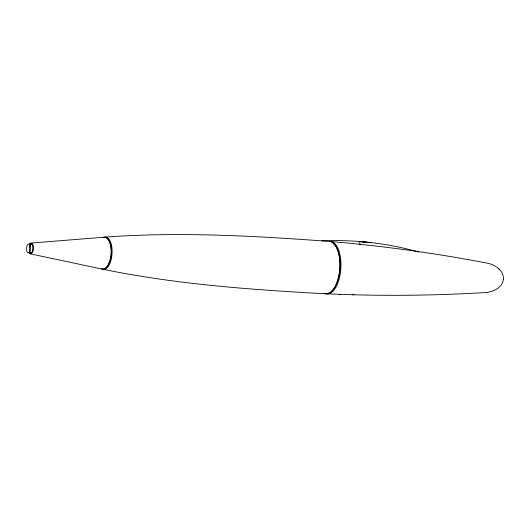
<?xml version="1.0" encoding="UTF-8"?>
<svg xmlns="http://www.w3.org/2000/svg" width="530" height="530" viewBox="0 0 530 530"><rect width="100%" height="100%" fill="white"/><g stroke="black" fill="none" stroke-linecap="round" stroke-linejoin="round"><path stroke-width="0.79" d="M352.463 294.74L353.994 294.786C397.977 295.952 442.007 295.197 485.924 292.514C493.403 291.904 502.526 287.439 503.46 279.177M503.46 279.244C504.003 270.638 495.146 264.742 487.607 263.218C435.872 253.28 383.614 246.046 331.124 241.567M30.872 243.091L104.165 237.188M105.086 237.115C179.981 231.643 255.255 235.916 330.011 241.475A26.275 12.064 -86.3 0 1 339.492 271.406A26.275 12.064 -86.3 0 1 323.903 293.282M326.553 293.825L340.783 294.375M339.226 294.329L353.994 294.786M325.44 293.779C251.054 289.738 176.338 284.299 103.237 269.326M371 242.8L359.499 241.521A6.565 2.849 -85.7 0 0 358.711 242.018M370.589 242.462L359.492 241.541A6.565 2.849 -85.7 0 1 360.029 244.668M30.256 253.837L102.336 269.134M498.525 268.611L499.856 269.916M29.607 243.946A5.393 2.478 -86.3 0 1 32.853 245.151A5.393 2.478 -86.3 0 1 32.217 252.412A5.393 2.478 -86.3 0 1 28.865 252.465M103.191 237.433A16.032 7.36 -86.3 0 1 111.095 253.4A16.032 7.36 -86.3 0 1 101.396 268.829M104.105 237.367A16.165 7.42 -86.3 0 1 112.069 253.459A16.165 7.42 -86.3 0 1 102.29 269.021M329.547 241.521A26.255 12.057 -86.3 0 1 340.77 269.77A26.255 12.057 -86.3 0 1 325.016 293.328M106.49 238.036A15.542 7.135 -86.3 0 1 111.287 254.44A15.542 7.135 -86.3 0 1 103.807 268.703M332.019 242.627A25.639 11.773 -86.3 0 1 340.127 266.338A25.639 11.773 -86.3 0 1 330.68 292.01M330.17 292.328A25.639 11.773 -86.3 0 1 329.143 292.832M29.971 243.979A4.975 2.286 -86.3 0 1 32.992 248.861A4.975 2.286 -86.3 0 1 29.223 252.558M30.442 244.343A4.975 2.286 -86.3 0 1 32.197 243.654M31.641 253.4A4.975 2.286 -86.3 0 1 29.965 252.611M29.567 251.743A4.975 2.286 -86.3 0 1 29.415 251.22M29.402 246.854A4.975 2.286 -86.3 0 1 29.733 245.695M30.806 244.555A4.392 2.014 -86.3 0 1 32.111 244.231M32.357 244.383A4.392 2.014 -86.3 0 1 32.588 244.615M32.992 245.257A4.392 2.014 -86.3 0 1 33.151 245.675M33.171 250.511A4.392 2.014 -86.3 0 1 33.006 251.001M32.615 251.849A4.392 2.014 -86.3 0 1 30.588 252.644M29.952 251.77A4.392 2.014 -86.3 0 1 30.561 244.84M321.803 240.832A368.555 316.543 -49.6 0 1 358.697 241.448L371.623 242.68A368.555 316.543 -49.6 0 1 418.733 252.022M30.064 250.809A4.392 2.014 -86.3 0 0 28.912 243.959A4.392 2.014 -86.3 0 0 26.606 250.213A4.392 2.014 -86.3 0 0 30.064 250.809"/></g></svg>
